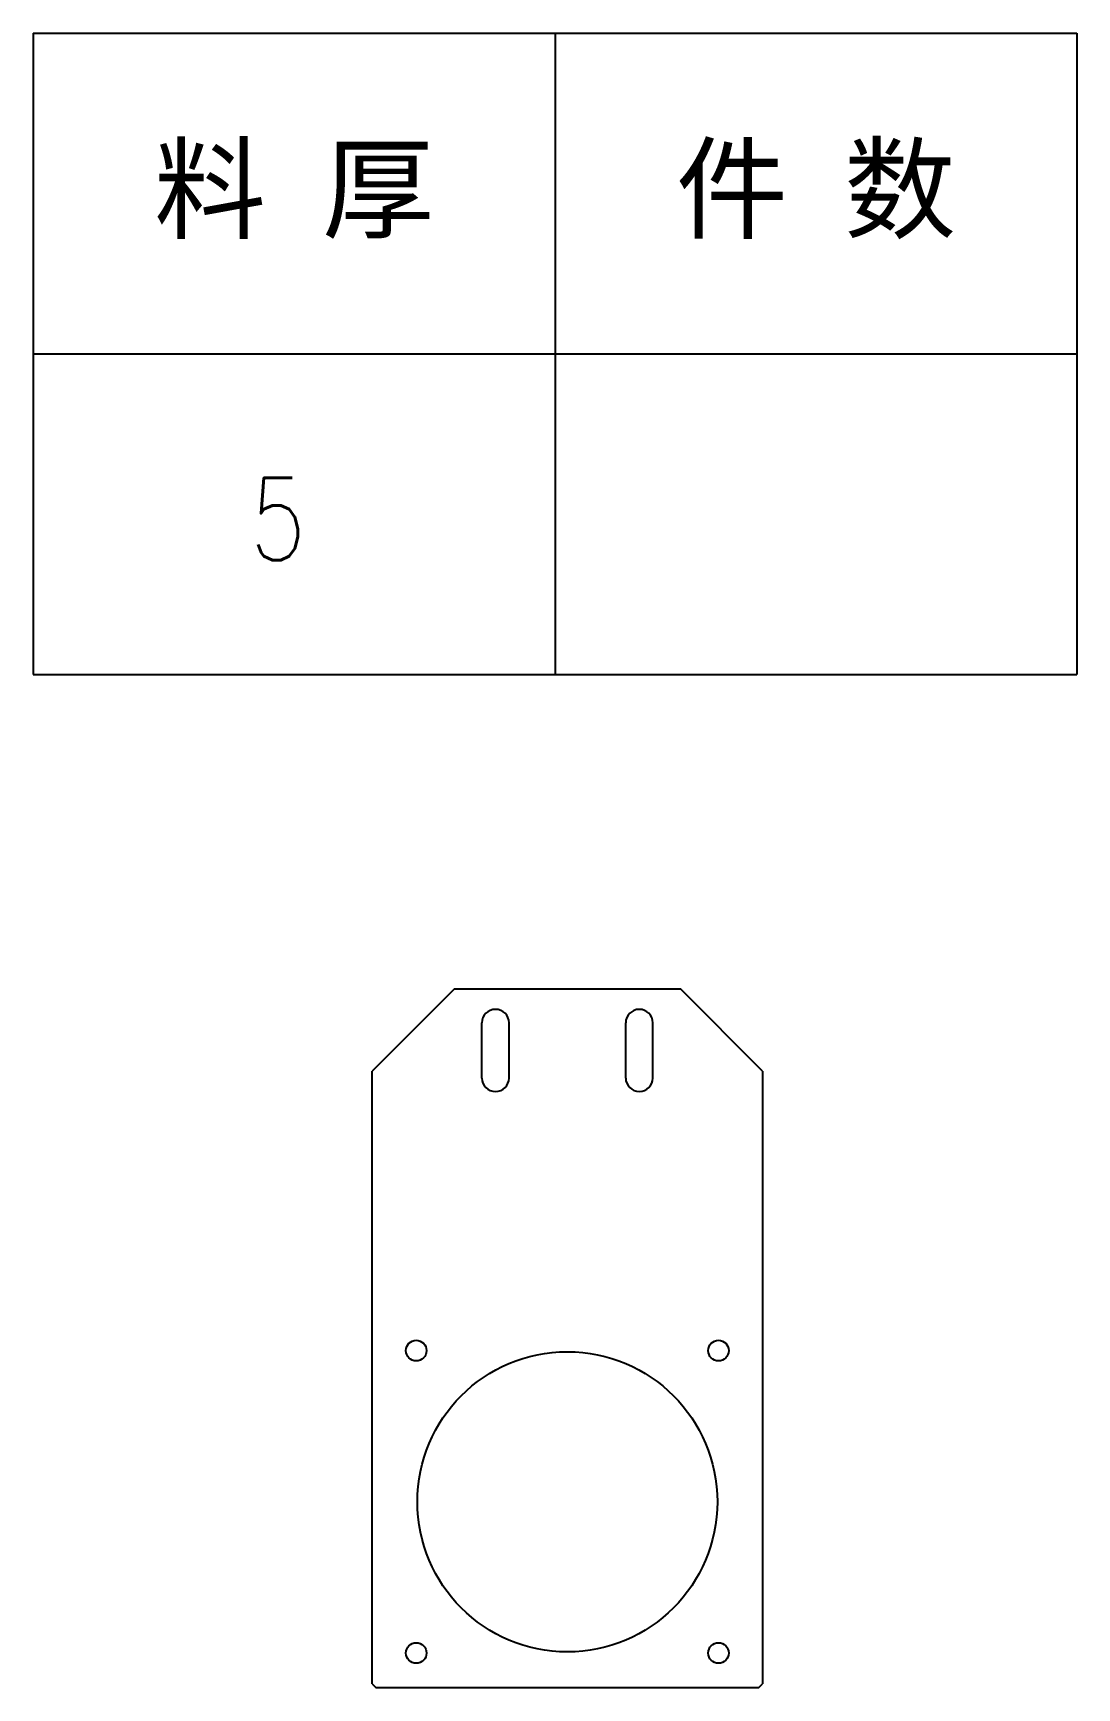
# Model space of a CAD drawing. Header units: millimetres. Extents: x -3862 to 6257, y -4684 to -2127.
# Drawn here: x 5401 to 5655, y -4211.4 to -3809 of the extents above; entities that cross this region are included whole.
import ezdxf
from ezdxf.enums import TextEntityAlignment as Align

# ---------------------------------------------------------------- set-up
doc = ezdxf.new("R2010")
doc.units = ezdxf.units.MM
doc.layers.add('11', color=7, linetype='Continuous')
doc.layers.add('DIM', color=3, linetype='Continuous')
doc.styles.add('DIM', font='romans.shx', dxfattribs={"width": 0.8, "bigfont": 'bigfont.shx'})

# ---------------------------------------------------------------- blocks, each defined once
blk = doc.blocks.new('*T628')
at = {"color": 0, "linetype": 'ByBlock', "lineweight": -2, "transparency": 16777216}
for p, q in [((0, 0), (127, 0)), ((0, 0), (0, -78)), ((63.5, 0), (63.5, -78)), ((127, 0), (127, -78)), ((0, -39), (127, -39)), ((0, -78), (127, -78))]:
    blk.add_line(p, q, dxfattribs=at)
at = {"color": 0, "transparency": 16777216, "char_height": 10, "width": 60.5, "attachment_point": 5}
for s, insert in [('{\\fSimSun|b0|i0|c134|p2;料 厚}', (31.75, -19.5)), ('{\\fSimSun|b0|i0|c134|p2;件 数}', (95.25, -19.5))]:
    blk.add_mtext(s, dxfattribs=dict(at, insert=insert))
blk = doc.blocks.new('拆图参数')
blk.add_blockref('*T628', (-63.5, 78))
at = {"style": 'DIM', "width": 0.8}
blk.add_attdef('1', text='', height=10, dxfattribs=at).set_placement((36.65, 19.27), align=Align.MIDDLE_CENTER)
blk.add_attdef('6', text='', height=10, dxfattribs=at).set_placement((-37.13, 18.91), align=Align.MIDDLE_LEFT)

msp = doc.modelspace()

# ---------------------------------------------------------------- linework, layer by layer
at = {"layer": '11', "color": 7, "linetype": 'Continuous', "lineweight": 25, "ltscale": 2}
for p, q in [((5503.553, -4041.389), (5483.553, -4061.389)), ((5503.553, -4041.389), (5558.553, -4041.389)), ((5578.553, -4061.389), (5558.553, -4041.389)), ((5510.253, -4063.089), (5510.253, -4049.689)), ((5516.853, -4063.089), (5516.853, -4049.689)), ((5545.253, -4063.089), (5545.253, -4049.689)), ((5551.853, -4063.089), (5551.853, -4049.689)), ((5483.553, -4210.389), (5483.553, -4061.389)), ((5578.553, -4061.389), (5578.553, -4210.389)), ((5483.553, -4210.389), (5484.553, -4211.389)), ((5577.553, -4211.389), (5484.553, -4211.389)), ((5577.553, -4211.389), (5578.553, -4210.389))]:
    msp.add_line(p, q, dxfattribs=at)
for centre, radius in [((5494.284, -4129.369), 2.5), ((5567.823, -4129.369), 2.5), ((5531.053, -4166.139), 36.5), ((5494.284, -4202.909), 2.5), ((5567.823, -4202.909), 2.5)]:
    msp.add_circle(centre, radius, dxfattribs=at)
for centre, start, end in [((5513.553, -4049.689), 0, 180), ((5548.553, -4049.689), 0, 180), ((5513.553, -4063.089), 180, 0), ((5548.553, -4063.089), 180, 0)]:
    msp.add_arc(centre, 3.3, start, end, dxfattribs=at)

# ---------------------------------------------------------------- block references
at = {"layer": 'DIM', "color": 6}
ref = msp.add_blockref('拆图参数', (5528.046, -3965), dxfattribs=dict(at, xscale=2, yscale=2, zscale=2))
ref.add_attrib('6', '5', dxfattribs={"layer": '0', "height": 20, "style": 'DIM', "width": 0.8}).set_placement((5453.783, -3927.176), align=Align.MIDDLE_LEFT)

doc.saveas('drawing.dxf')
